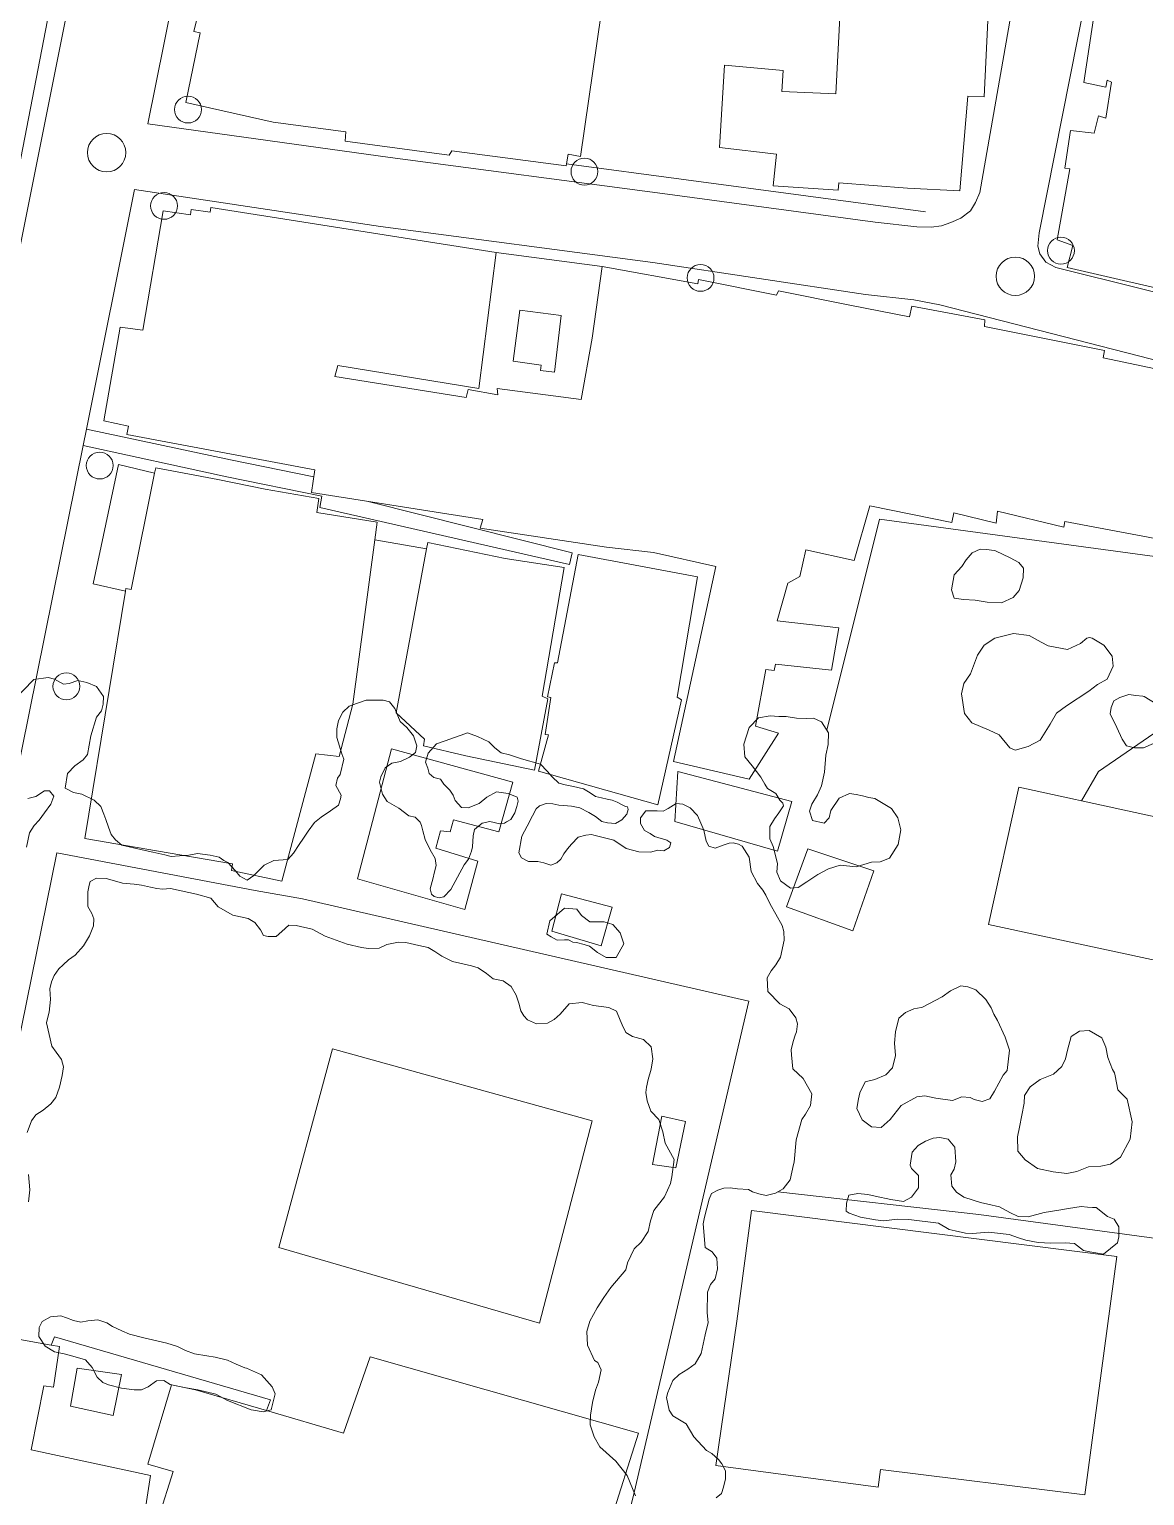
# Model space of a CAD drawing. Header units: metres. Extents: x 4652992 to 4879070, y 2074171 to 2309877.
# Drawn here: x 4654486.3 to 4654550.2, y 2307227.8 to 2307311.9 of the extents above; entities that cross this region are included whole.
import ezdxf

# ---------------------------------------------------------------- set-up
doc = ezdxf.new("R2010")
doc.units = ezdxf.units.M
doc.header["$MEASUREMENT"] = 0
doc.linetypes.add('DGN Style 2', pattern=[66.27138, 39.762828, -26.508552])
doc.linetypes.add('DGN Style 3', pattern=[92.779933, 66.271381, -26.508552])
doc.layers.get('0').update_dxf_attribs({"color": 4, "lineweight": 0})
for name, color, linetype, lineweight in [('Level 18', 5, 'Continuous', 0), ('Level 20', 30, 'DGN Style 3', 0), ('Level 30', 5, 'Continuous', 0), ('Level 31', 38, 'Continuous', 0), ('Level 35', 4, 'Continuous', 0), ('Level 36', 1, 'Continuous', 0), ('Level 37', 3, 'Continuous', 0), ('Level 38', 3, 'Continuous', 0), ('Level 40', 1, 'Continuous', 0), ('Level 45', 9, 'Continuous', 0), ('Level 54', 30, 'DGN Style 2', 0), ('Level 58', 1, 'Continuous', 0), ('Level 61', 4, 'Continuous', 0)]:
    doc.layers.add(name, color=color, linetype=linetype, lineweight=lineweight)

# ---------------------------------------------------------------- blocks, each defined once
blk = doc.blocks.new('POSTE')
at = {"color": 0, "linetype": 'ByBlock', "lineweight": -2}
blk.add_circle((0, 0), 0.770001, dxfattribs=at)
blk = doc.blocks.new('AL')
at = {"color": 0, "linetype": 'ByBlock', "lineweight": -2, "ltscale": 10}
blk.add_circle((0, 0), 1.100002, dxfattribs=at)

msp = doc.modelspace()

# ---------------------------------------------------------------- linework, layer by layer
at = {"layer": 'Level 18', "color": 30}
for points in [[(4654447.181106, 2307106.234023, 1388.358107), (4654453.035022, 2307135.138085, 1386.264698), (4654457.418745, 2307156.240501, 1384.820176), (4654461.339118, 2307177.916714, 1383.519385), (4654466.528999, 2307204.416959, 1381.84234), (4654469.969536, 2307221.892487, 1380.746592), (4654477.03413, 2307256.23189, 1378.603132), (4654481.809552, 2307279.778996, 1377.057192), (4654481.983504, 2307280.636733, 1377.007993), (4654482.848666, 2307284.90276, 1376.819391), (4654488.335814, 2307312.239203, 1375.507242), (4654494.962577, 2307345.276137, 1374.230556), (4654497.914775, 2307359.293294, 1373.709576), (4654498.329158, 2307363.243513, 1373.50258), (4654498.468793, 2307371.045924, 1373.185825), (4654497.785152, 2307378.537099, 1372.926774), (4654497.402146, 2307380.829484, 1372.757568), (4654496.202634, 2307385.720767, 1372.483444), (4654495.114976, 2307388.697124, 1372.310823), (4654492.454009, 2307393.885061, 1371.968931), (4654491.474355, 2307395.807038, 1371.801524), (4654489.152291, 2307398.677326, 1371.590376), (4654488.391191, 2307399.455232, 1371.548028)], [(4654493.089217, 2307306.448798, 1375.638422), (4654494.022463, 2307311.09814, 1375.52358), (4654500.643816, 2307344.108104, 1374.177192), (4654501.625947, 2307348.7713, 1373.987612)], [(4654471.960984, 2307201.975223, 1381.832895), (4654472.220317, 2307203.299411, 1381.763837), (4654474.725126, 2307216.022098, 1380.947645), (4654474.989994, 2307217.367439, 1380.887364), (4654475.65553, 2307220.747901, 1380.679424), (4654482.716795, 2307255.071119, 1378.574732), (4654488.5341, 2307283.755641, 1376.928358), (4654489.391335, 2307288.026303, 1376.677474), (4654489.579708, 2307288.964759, 1376.595874), (4654492.333682, 2307302.684792, 1375.7893)]]:
    msp.add_polyline3d(points, dxfattribs=at)
at = {"layer": 'Level 20', "linetype": 'Continuous'}
msp.add_polyline3d([(4654546.595196, 2307267.658198, 1379.8514), (4654547.584348, 2307269.335564, 1379.8514), (4654555.551075, 2307274.814415, 1379.0514), (4654559.733109, 2307278.613345, 1378.4514), (4654561.5452, 2307281.286563, 1378.0514), (4654562.094414, 2307282.811001, 1377.8514), (4654562.714905, 2307287.979816, 1377.6514), (4654562.544726, 2307289.006117, 1377.5514), (4654561.749721, 2307290.140901, 1377.5514), (4654559.482133, 2307292.362845, 1377.5514)], dxfattribs=at)
at = {"layer": 'Level 30', "color": 1, "flags": 128}
for points, elevation in [([(4654556.348758, 2307265.541803), (4654554.532224, 2307257.731765), (4654541.277264, 2307260.572802), (4654543.005939, 2307268.43702), (4654556.348758, 2307265.541803)], 1382.8514), ([(4654534.703059, 2307263.651655), (4654533.500851, 2307260.206076), (4654529.703911, 2307261.588532), (4654530.909345, 2307264.90089), (4654534.703059, 2307263.651655)], 1382.151384), ([(4654518.562954, 2307249.312905), (4654515.532789, 2307237.719169), (4654500.591942, 2307242.055306), (4654503.685389, 2307253.454524), (4654518.562954, 2307249.312905)], 1383.8514)]:
    msp.add_lwpolyline(points, dxfattribs=dict(at, elevation=elevation))
at = {"layer": 'Level 30', "color": 1}
for points in [[(4654492.224698, 2307337.622539, 1378.151384), (4654485.610693, 2307303.395387, 1378.151384), (4654484.923021, 2307303.549317, 1378.242186), (4654476.52267, 2307305.42967, 1379.351384), (4654463.849735, 2307308.339273, 1378.251384), (4654465.688277, 2307316.724082, 1378.251384), (4654477.992319, 2307314.060441, 1379.751384), (4654480.851965, 2307327.937311, 1379.751384), (4654469.856422, 2307330.097729, 1377.851384), (4654470.380422, 2307332.753166, 1377.851384), (4654481.389526, 2307330.651614, 1379.751384), (4654483.248119, 2307339.43148, 1379.751384), (4654492.143846, 2307337.638832, 1378.165795), (4654492.224698, 2307337.622539, 1378.151384)], [(4654553.155192, 2307296.515793, 1383.3514), (4654545.776477, 2307298.224691, 1383.1514), (4654546.098354, 2307299.482454, 1383.1514), (4654545.214679, 2307299.797872, 1380.2514), (4654545.927104, 2307303.878189, 1380.2514), (4654545.654216, 2307303.919361, 1380.2514), (4654545.974419, 2307306.068694, 1380.2514), (4654547.332595, 2307305.924791, 1380.2514), (4654547.575712, 2307306.920215, 1380.2514), (4654547.987812, 2307306.780453, 1382.1514), (4654548.328351, 2307308.839164, 1382.1514), (4654548.062373, 2307308.953121, 1379.5514), (4654547.99368, 2307308.556396, 1379.5514), (4654546.741161, 2307308.817995, 1379.1514), (4654548.201612, 2307318.58225, 1379.1514)], [(4654519.078336, 2307312.767426, 1382.5514), (4654517.897294, 2307304.571703, 1382.5514), (4654517.181269, 2307304.712042, 1382.5514), (4654517.092665, 2307304.161135, 1382.5514), (4654517.07305, 2307304.039176, 1382.5514), (4654510.517773, 2307304.895858, 1382.5514), (4654510.365439, 2307304.656046, 1378.7514), (4654504.406938, 2307305.465249, 1378.7514), (4654504.440545, 2307305.998406, 1378.8514), (4654500.268937, 2307306.548972, 1379.4514), (4654495.280046, 2307307.680694, 1378.3514), (4654496.091104, 2307311.662971, 1378.3514), (4654495.738056, 2307311.742346, 1378.3514), (4654495.913144, 2307312.525328, 1378.3514)], [(4654541.241654, 2307312.382572, 1379.2514), (4654541.016535, 2307307.992462, 1379.2514), (4654540.081265, 2307308.045951, 1379.6514), (4654539.633748, 2307302.61558, 1379.5514), (4654536.621447, 2307302.768394, 1380.2514), (4654532.691445, 2307303.072197, 1380.0514), (4654532.653595, 2307302.642964, 1380.0514), (4654528.92415, 2307302.89775, 1380.0514), (4654529.117003, 2307304.717336, 1379.5514), (4654525.85085, 2307305.10123, 1379.5514), (4654526.144855, 2307309.821761, 1380.2514), (4654529.509968, 2307309.502663, 1380.2514), (4654529.436416, 2307308.305815, 1380.3514), (4654532.520725, 2307308.166506, 1380.3514), (4654532.761974, 2307312.927358, 1379.8514), (4654536.841354, 2307312.731443, 1380.5514), (4654541.241654, 2307312.382572, 1379.2514)], [(4654553.359937, 2307282.207202, 1380.9514), (4654545.648345, 2307283.671667, 1380.9514), (4654545.590571, 2307283.347991, 1380.6514), (4654541.781428, 2307284.248267, 1380.6514), (4654541.709541, 2307283.570102, 1380.3514), (4654539.275238, 2307284.159849, 1381.1514), (4654539.172736, 2307283.602756, 1381.1514), (4654534.467582, 2307284.570328, 1381.1514), (4654533.57635, 2307281.437223, 1381.0514), (4654530.793253, 2307282.039901, 1381.0514), (4654530.450712, 2307280.510102, 1381.0514), (4654529.770695, 2307280.131802, 1381.7514), (4654529.154003, 2307277.97395, 1381.7514), (4654532.689362, 2307277.576115, 1381.0514), (4654532.279011, 2307275.146851, 1381.0514), (4654529.071838, 2307275.492224, 1381.7514), (4654528.991042, 2307275.131383, 1381.7514), (4654528.515367, 2307275.193576, 1381.7514), (4654527.920115, 2307271.938761, 1381.7514), (4654529.231434, 2307271.532904, 1381.4514), (4654527.550884, 2307268.89964, 1381.6514), (4654523.226936, 2307269.913069, 1382.3514), (4654525.63996, 2307281.088683, 1382.3514), (4654522.076381, 2307281.882454, 1381.5514), (4654519.381169, 2307282.1977, 1381.5514), (4654512.14668, 2307283.27497, 1381.0514), (4654512.291036, 2307283.778434, 1380.5514), (4654502.480516, 2307285.33349, 1380.5514), (4654502.663646, 2307286.632523, 1381.4514), (4654491.897296, 2307288.653448, 1381.4514), (4654491.97954, 2307289.120866, 1381.4514), (4654490.572606, 2307289.442472, 1380.3514), (4654491.502427, 2307294.798222, 1380.3514), (4654492.801866, 2307294.62111, 1379.3514), (4654493.976706, 2307301.473697, 1379.3514), (4654495.532531, 2307301.236001, 1379.3514), (4654495.577969, 2307301.539111, 1379.3514), (4654496.660853, 2307301.38532, 1380.0514), (4654496.701491, 2307301.66686, 1380.0514)], [(4654496.701491, 2307301.66686, 1380.0514), (4654513.055408, 2307299.087341, 1380.0514), (4654512.068116, 2307291.28412, 1380.0514), (4654503.973326, 2307292.610635, 1380.0514), (4654503.809332, 2307291.976947, 1380.6514), (4654511.345707, 2307290.775529, 1380.6514), (4654511.44563, 2307291.222091, 1380.4514), (4654513.142368, 2307290.930315, 1380.4514), (4654513.121202, 2307291.292407, 1381.3514), (4654517.926755, 2307290.659179, 1381.3514), (4654518.55064, 2307294.176072, 1381.1514), (4654519.13612, 2307298.285494, 1380.2514), (4654524.620949, 2307297.27634, 1380.2514), (4654524.658045, 2307297.52558, 1383.9514), (4654529.130314, 2307296.631643, 1383.9514), (4654529.234166, 2307296.876736, 1380.3514), (4654533.323885, 2307296.069307, 1380.3514), (4654536.739637, 2307295.390998, 1380.3514), (4654536.872815, 2307295.998556, 1382.8514), (4654541.0636, 2307295.212509, 1382.8514), (4654541.040795, 2307294.838585, 1380.0514), (4654547.916068, 2307293.472151, 1380.0514), (4654547.841978, 2307293.041867, 1380.0514), (4654555.922341, 2307291.337551, 1380.0514)], [(4654506.106267, 2307282.612131, 1381.1514), (4654504.8341, 2307273.205764, 1381.1514), (4654504.055772, 2307270.193295, 1380.8514), (4654502.728017, 2307270.353538, 1380.9514), (4654500.779132, 2307263.052531, 1380.9514), (4654497.888969, 2307263.669076, 1380.9514), (4654497.949014, 2307264.05653, 1381.3514), (4654494.263006, 2307264.684801, 1382.0514), (4654489.478836, 2307265.492734, 1381.2514), (4654490.874484, 2307273.989539, 1381.2514), (4654491.81341, 2307279.670883, 1380.570134), (4654491.839229, 2307279.827113, 1380.5514), (4654492.13984, 2307279.759646, 1380.5514), (4654493.480969, 2307286.430273, 1380.5514), (4654493.544622, 2307286.746875, 1380.5514), (4654497.109999, 2307286.075392, 1381.2514), (4654499.809424, 2307285.511522, 1380.4514), (4654502.89522, 2307284.979165, 1381.1514), (4654502.772379, 2307284.180639, 1381.1514), (4654506.242919, 2307283.622529, 1381.1514), (4654506.106267, 2307282.612131, 1381.1514)], [(4654516.024547, 2307273.511191, 1381.351384), (4654515.244472, 2307269.424277, 1381.351384), (4654511.310115, 2307270.237861, 1381.951384), (4654508.884003, 2307270.801357, 1381.551384), (4654508.944557, 2307271.192299, 1381.551384), (4654507.323749, 2307272.700415, 1381.451384), (4654509.064052, 2307282.100411, 1381.451384), (4654509.131453, 2307282.464467, 1381.451384), (4654513.564881, 2307281.55244, 1382.051384), (4654516.945432, 2307281.033822, 1381.451384), (4654515.697533, 2307273.653407, 1381.451384), (4654516.024547, 2307273.511191, 1381.351384)], [(4654524.597604, 2307280.503456, 1381.851384), (4654523.420544, 2307273.593693, 1382.751384), (4654523.684858, 2307273.453596, 1382.751384), (4654522.312688, 2307267.42283, 1382.151384), (4654515.482641, 2307269.359444, 1382.151384), (4654516.056011, 2307271.440321, 1382.151384), (4654515.870943, 2307271.454905, 1382.151384), (4654516.18666, 2307273.584254, 1382.451384), (4654516.007402, 2307273.624484, 1382.451384), (4654516.390887, 2307275.575376, 1382.751384), (4654516.575814, 2307275.560796, 1382.751384), (4654517.748883, 2307281.771607, 1381.851384), (4654524.597604, 2307280.503456, 1381.851384)], [(4654514.007817, 2307268.736453, 1381.2514), (4654513.211982, 2307265.884488, 1381.2514), (4654510.613088, 2307266.570075, 1381.7514), (4654510.428464, 2307265.885872, 1381.7514), (4654509.87506, 2307265.946912, 1381.7514), (4654509.596563, 2307264.947515, 1381.6514), (4654512.014372, 2307264.195765, 1381.2514), (4654511.268675, 2307261.427278, 1381.2514), (4654505.114018, 2307263.186694, 1381.5514), (4654507.06511, 2307270.638636, 1381.5514), (4654514.007817, 2307268.736453, 1381.2514)], [(4654530.007192, 2307267.617726, 1382.251384), (4654529.184666, 2307264.781027, 1381.651384), (4654523.297222, 2307266.480488, 1381.651384), (4654523.468107, 2307269.337248, 1382.251384), (4654530.007192, 2307267.617726, 1382.251384)], [(4654548.631539, 2307241.552996, 1384.4514), (4654546.789449, 2307227.885867, 1384.4514), (4654535.078259, 2307229.338067, 1384.6514), (4654534.941422, 2307228.324732, 1384.4514), (4654525.653171, 2307229.578468, 1384.4514), (4654526.839934, 2307237.84712, 1385.6514), (4654527.690951, 2307244.187787, 1384.5514), (4654548.631539, 2307241.552996, 1384.4514)], [(4654482.981185, 2307241.175513, 1382.7514), (4654482.261519, 2307237.426061, 1383.5514), (4654487.554215, 2307236.471429, 1382.268719), (4654488.038306, 2307236.384115, 1382.1514), (4654487.681095, 2307234.062355, 1382.1514), (4654487.127862, 2307234.135543, 1382.4514), (4654486.405021, 2307230.469242, 1382.4514), (4654493.239776, 2307229.004385, 1382.4514), (4654492.736097, 2307225.654861, 1383.5514)], [(4654493.733742, 2307226.637321, 1387.4514), (4654494.538814, 2307229.228364, 1387.4514), (4654493.099607, 2307229.650467, 1384.5514), (4654494.441243, 2307234.202612, 1384.5514), (4654495.819154, 2307233.910813, 1387.3514), (4654499.891763, 2307232.720781, 1387.3514), (4654504.310577, 2307231.429587, 1387.3514), (4654505.837186, 2307235.800505, 1383.9514), (4654521.215643, 2307231.418026, 1383.9514), (4654519.598657, 2307226.308651, 1385.0514)]]:
    msp.add_polyline3d(points, dxfattribs=at)
at = {"layer": 'Level 31', "flags": 128}
for points, elevation in [([(4654516.772659, 2307295.464909), (4654516.39551, 2307292.226787), (4654515.593199, 2307292.312089), (4654515.630548, 2307292.620156), (4654514.039365, 2307292.851035), (4654514.409197, 2307295.774421), (4654516.772659, 2307295.464909)], 1379.751384), ([(4654519.696126, 2307261.56288), (4654519.073597, 2307259.345305), (4654516.236908, 2307260.191929), (4654516.801451, 2307262.338403), (4654519.696126, 2307261.56288)], 1382.3094)]:
    msp.add_lwpolyline(points, dxfattribs=dict(at, elevation=elevation))
at = {"layer": 'Level 35', "elevation": 1382.1, "flags": 128}
msp.add_lwpolyline([(4654523.351918, 2307246.62826), (4654523.911008, 2307249.284135), (4654522.554874, 2307249.588111), (4654522.006898, 2307246.822732), (4654523.351918, 2307246.62826)], dxfattribs=at)
at = {"layer": 'Level 36'}
msp.add_line((4654537.667644, 2307301.41626, 1379.751384), (4654517.092665, 2307304.161135, 1379.751384), dxfattribs=at)
msp.add_polyline3d([(4654531.997877, 2307271.715454, 1381.727991), (4654535.028829, 2307283.806257, 1381.351384), (4654552.341784, 2307281.447751, 1381.151384), (4654560.436224, 2307280.874477, 1379.951384)], dxfattribs=at)
at = {"layer": 'Level 37'}
msp.add_line((4654509.064052, 2307282.100411, 1380.351384), (4654506.106267, 2307282.612131, 1380.351384), dxfattribs=at)
at = {"layer": 'Level 37', "elevation": 1381.751384, "flags": 128}
msp.add_lwpolyline([(4654491.102506, 2307232.432711), (4654488.657884, 2307232.979947), (4654489.034974, 2307235.143883), (4654491.576171, 2307234.789085), (4654491.102506, 2307232.432711)], dxfattribs=at)
at = {"layer": 'Level 37'}
for points in [[(4654557.79396, 2307201.96169, 1383.9514), (4654549.209185, 2307202.141378, 1385.9514), (4654543.66248, 2307203.104849, 1385.9514), (4654536.089701, 2307204.39043, 1385.9514), (4654529.09209, 2307205.578369, 1385.9514), (4654525.924459, 2307205.954724, 1385.9514), (4654515.433223, 2307207.201218, 1385.9514), (4654512.318264, 2307207.597769, 1385.2514), (4654513.442109, 2307209.935131, 1385.2514), (4654516.806236, 2307217.012095, 1384.351384), (4654519.764121, 2307223.201218, 1384.351384), (4654520.971111, 2307228.016976, 1384.351384), (4654527.531182, 2307256.177349, 1382.11), (4654501.953097, 2307262.037494, 1380.92), (4654499.252309, 2307262.512335, 1380.92), (4654487.886885, 2307264.682629, 1380.5), (4654483.243996, 2307241.870446, 1381.9), (4654482.856062, 2307241.203533, 1381.9)], [(4654565.785492, 2307240.59169, 1381.220295), (4654561.654715, 2307241.121553, 1381.5514), (4654540.726282, 2307243.951522, 1383.6514), (4654529.202385, 2307245.256546, 1384.0245)], [(4654487.554215, 2307236.471429, 1381.9), (4654487.73808, 2307236.938642, 1381.9), (4654500.128414, 2307233.331272, 1383.02), (4654499.891763, 2307232.720781, 1383.02)]]:
    msp.add_polyline3d(points, dxfattribs=at)
at = {"layer": 'Level 38'}
msp.add_line((4654513.055408, 2307299.087341, 1378.61), (4654519.13612, 2307298.285494, 1378.61), dxfattribs=at)
at = {"layer": 'Level 38', "elevation": 1378.8, "flags": 128}
msp.add_lwpolyline([(4654491.81341, 2307279.670883), (4654489.967672, 2307280.085119), (4654491.413721, 2307286.923476), (4654493.480969, 2307286.430273)], dxfattribs=at)
at = {"layer": 'Level 40', "color": 3, "flags": 128}
for points, elevation in [([(4654550.870575, 2307273.220092), (4654551.302663, 2307272.824994), (4654551.525922, 2307272.327745), (4654551.536747, 2307271.878195), (4654551.11403, 2307271.153381), (4654550.73179, 2307270.941115), (4654550.156622, 2307270.697639), (4654549.637091, 2307270.702487), (4654549.176807, 2307270.805813), (4654548.929684, 2307271.196629), (4654548.631976, 2307271.859629), (4654548.251886, 2307272.65292), (4654548.295965, 2307273.015639), (4654548.454217, 2307273.389989), (4654548.793123, 2307273.574732), (4654549.317014, 2307273.755204), (4654549.714444, 2307273.703234), (4654550.11187, 2307273.651265), (4654550.182684, 2307273.635366), (4654550.870575, 2307273.220092)], 1383.2), ([(4654516.129957, 2307260.78255), (4654515.960676, 2307260.026305), (4654516.208967, 2307259.866197), (4654516.559564, 2307259.665083), (4654516.979286, 2307259.684411), (4654517.198397, 2307259.698997), (4654517.444658, 2307259.5606), (4654517.662481, 2307259.531197), (4654518.093967, 2307259.434431), (4654518.409516, 2307259.325847), (4654518.856477, 2307258.960887), (4654519.360887, 2307258.683914), (4654519.927086, 2307258.682978), (4654520.36419, 2307259.454749), (4654520.169579, 2307260.10348), (4654519.746816, 2307260.576479), (4654519.25149, 2307260.725389), (4654518.420134, 2307260.722751), (4654517.937203, 2307261.095798), (4654517.678074, 2307261.456473), (4654516.970683, 2307261.50167), (4654516.129957, 2307260.78255)], 1385.2), ([(4654548.682343, 2307251.093499), (4654549.217926, 2307250.56372), (4654549.500795, 2307249.271283), (4654549.39907, 2307248.26994), (4654548.842828, 2307247.247621), (4654548.26196, 2307246.845304), (4654547.703338, 2307246.724751), (4654546.997702, 2307246.67812), (4654546.32623, 2307246.419), (4654545.767591, 2307246.298443), (4654544.971334, 2307246.395015), (4654544.075724, 2307246.59579), (4654543.366837, 2307247.082439), (4654542.948004, 2307247.586005), (4654542.928097, 2307248.40982), (4654543.050459, 2307248.955941), (4654543.317425, 2307250.329992), (4654543.335685, 2307250.776562), (4654543.652761, 2307251.279041), (4654544.233691, 2307251.681385), (4654545.000584, 2307252.001055), (4654545.464684, 2307252.429592), (4654545.686398, 2307252.871516), (4654545.800031, 2307253.378651), (4654546.013794, 2307254.150132), (4654546.490615, 2307254.452905), (4654547.031807, 2307254.495411), (4654547.758157, 2307254.086679), (4654548.003713, 2307253.539961), (4654548.114966, 2307252.941431), (4654548.37323, 2307252.268971), (4654548.494017, 2307252.078007), (4654548.536928, 2307251.904509), (4654548.682343, 2307251.093499)], 1386.309417)]:
    msp.add_lwpolyline(points, dxfattribs=dict(at, elevation=elevation))
at = {"layer": 'Level 40', "color": 3}
for points in [[(4654542.51569, 2307281.580392, 1383.2), (4654543.015126, 2307281.319143, 1383.2), (4654543.27822, 2307280.999171, 1383.2), (4654543.265238, 2307280.443059, 1383.2), (4654543.027493, 2307279.713822, 1383.2), (4654542.676263, 2307279.308217, 1383.2), (4654542.014248, 2307279.009672, 1383.2), (4654541.187805, 2307279.039572, 1382.7), (4654540.506504, 2307279.155274, 1382.7), (4654539.844726, 2307279.192005, 1382.7), (4654539.305167, 2307279.275876, 1382.7), (4654539.152516, 2307279.757676, 1382.7), (4654539.307945, 2307280.617825, 1382.7), (4654539.74621, 2307281.078814, 1382.7), (4654539.98341, 2307281.473075, 1382.7), (4654540.334887, 2307281.878967, 1382.7), (4654540.78836, 2307282.075477, 1382.7), (4654541.158669, 2307282.066895, 1382.7), (4654541.591902, 2307282.006886, 1382.7), (4654541.662781, 2307281.990966, 1382.7), (4654542.51569, 2307281.580392, 1383.2)], [(4654547.872672, 2307276.585402, 1382.3), (4654548.363929, 2307275.952778, 1382.3), (4654548.421808, 2307275.380167, 1382.3), (4654548.069473, 2307274.63852, 1382.3), (4654547.513112, 2307274.315752, 1382.3), (4654547.019693, 2307273.941544, 1382.3), (4654545.749406, 2307273.10295, 1383.2), (4654545.169849, 2307272.674124, 1383.2), (4654544.806372, 2307272.04774, 1383.2), (4654544.229723, 2307271.133857, 1383.2), (4654543.551879, 2307270.764352, 1383.2), (4654542.799587, 2307270.560601, 1383.2), (4654542.496776, 2307270.703095, 1383.2), (4654541.880279, 2307271.437672, 1383.2), (4654541.310049, 2307271.714724, 1383.2), (4654540.32279, 2307272.122655, 1383.2), (4654539.886941, 2307272.667657, 1383.2), (4654539.727849, 2307273.784037, 1383.2), (4654539.862954, 2307274.38721, 1383.2), (4654540.245966, 2307274.934731, 1383.2), (4654540.634001, 2307276.002848, 1383.2), (4654541.024965, 2307276.585856, 1383.2), (4654541.632043, 2307276.971275, 1383.2), (4654542.699501, 2307277.253314, 1383.2), (4654543.600736, 2307277.125478, 1383.2), (4654544.296715, 2307276.745605, 1383.2), (4654544.697818, 2307276.543744, 1383.2), (4654545.791052, 2307276.327815, 1382.7), (4654546.540223, 2307276.681642, 1382.7), (4654546.903234, 2307276.97302, 1382.7), (4654547.060878, 2307277.0122, 1382.7), (4654547.202612, 2307276.980373, 1382.7), (4654547.872672, 2307276.585402, 1382.3)], [(4654485.335539, 2307273.344141, 1382.1), (4654486.565263, 2307274.61248, 1381.7), (4654487.37313, 2307274.716855, 1381.7), (4654487.746649, 2307274.633053, 1381.7), (4654488.251931, 2307274.341173, 1381.7), (4654488.580338, 2307274.374601, 1381.7), (4654489.082578, 2307274.547539, 1381.7), (4654489.591901, 2307274.433266, 1381.7), (4654490.146318, 2307274.201769, 1381.7), (4654490.55679, 2307273.645552, 1381.7), (4654490.52586, 2307273.188372, 1381.7), (4654490.442229, 2307272.814421, 1381.7), (4654490.147275, 2307272.45218, 1381.7), (4654489.836083, 2307271.379571, 1381.7), (4654489.634358, 2307270.318123, 1381.7), (4654489.388566, 2307270.01626, 1381.7), (4654488.916246, 2307269.658111, 1381.7), (4654488.496628, 2307269.216741, 1381.7), (4654488.34813, 2307268.393272, 1381.7), (4654488.827023, 2307268.143069, 1381.7), (4654489.302366, 2307268.036458, 1381.7), (4654490.011311, 2307267.698964, 1381.7), (4654490.391868, 2307267.328031, 1381.7), (4654490.579855, 2307266.893201, 1381.7), (4654490.688793, 2307266.583193, 1381.7), (4654490.842825, 2307266.155985, 1381.7), (4654490.996856, 2307265.728782, 1381.7), (4654491.249195, 2307265.42232, 1381.7), (4654491.610985, 2307265.127012, 1381.7), (4654492.94318, 2307264.8131, 1381.5), (4654493.384631, 2307264.714103, 1381.5), (4654494.063779, 2307264.561801, 1381.5), (4654494.437305, 2307264.478036, 1381.5), (4654494.90916, 2307264.515035, 1381.5), (4654495.448923, 2307264.536804, 1381.5), (4654495.93598, 2307264.641798, 1381.5), (4654496.664253, 2307264.549882, 1381.5), (4654497.173576, 2307264.435661, 1381.5), (4654497.448746, 2307264.23114, 1381.5), (4654497.685316, 2307264.120841, 1382.4), (4654498.121364, 2307263.654601, 1383.9), (4654498.372911, 2307263.349064, 1383.9), (4654498.782584, 2307263.114837, 1383.9), (4654499.163011, 2307263.385416, 1383.9), (4654499.754636, 2307263.964522, 1383.9), (4654500.311869, 2307264.231036, 1383.9), (4654501.109527, 2307264.301269, 1383.9), (4654501.437422, 2307264.654801, 1383.9), (4654501.761802, 2307265.15148, 1383.9), (4654502.022009, 2307265.520195, 1383.9), (4654502.289799, 2307265.922799, 1383.9), (4654502.648025, 2307266.41189, 1383.9), (4654503.036026, 2307266.716351, 1383.9), (4654503.56863, 2307267.092286, 1383.6), (4654504.025777, 2307267.408749, 1382.7), (4654504.129808, 2307267.774878, 1382.4), (4654504.175395, 2307267.978618, 1382.4), (4654503.874837, 2307268.545301, 1382.4), (4654503.966009, 2307268.952788, 1382.4), (4654504.120926, 2307269.167667, 1382.4), (4654504.31847, 2307270.050566, 1382.4), (4654504.209698, 2307270.360269, 1382.4), (4654503.91729, 2307271.281786, 1382.4), (4654503.921926, 2307271.780036, 1382.4), (4654504.028297, 2307272.255463, 1382.4), (4654504.277915, 2307272.734416, 1382.4), (4654504.640385, 2307273.081054, 1382.4), (4654505.108108, 2307273.261417, 1382.4), (4654505.609738, 2307273.434169, 1382.4), (4654506.57367, 2307273.420231, 1382.8), (4654506.946484, 2307273.336572, 1382.8), (4654507.250943, 2307272.947448, 1382.8), (4654507.547235, 2307272.203718, 1382.8), (4654507.934656, 2307271.867278, 1382.8), (4654508.325583, 2307271.387482, 1382.8), (4654508.516675, 2307270.809957, 1382.8), (4654508.433134, 2307270.43663, 1382.8), (4654508.086068, 2307270.158072, 1382.8), (4654507.56955, 2307269.917531, 1382.8), (4654507.083405, 2307269.812745, 1382.8), (4654506.702444, 2307269.541788, 1382.8), (4654506.445373, 2307269.029181, 1382.8), (4654506.377025, 2307268.723734, 1382.8), (4654506.545348, 2307268.044417, 1382.8), (4654506.810898, 2307267.619794, 1383.2), (4654507.471032, 2307267.245621, 1384.6), (4654508.045217, 2307266.79681, 1384.6), (4654508.417111, 2307266.713385, 1384.6), (4654508.709735, 2307266.434409, 1384.6), (4654508.773278, 2307266.242377, 1384.6), (4654508.847898, 2307265.941196, 1384.6), (4654508.986059, 2307265.447988, 1384.6), (4654509.278102, 2307264.849162, 1384.6), (4654509.559062, 2307264.359492, 1384.6), (4654509.610949, 2307263.956762, 1384.6), (4654509.512457, 2307263.516656, 1384.6), (4654509.451846, 2307263.245823, 1384.6), (4654509.274091, 2307262.610182, 1384.6), (4654509.348706, 2307262.309025, 1384.6), (4654509.495009, 2307262.169556, 1384.6), (4654509.799263, 2307262.10132, 1384.6), (4654510.058633, 2307262.149808, 1384.6), (4654510.455058, 2307262.58623, 1384), (4654511.217823, 2307263.984609, 1383.3), (4654511.470626, 2307264.319662, 1383.3), (4654511.644609, 2307264.77924, 1383.3), (4654511.697737, 2307265.016626, 1383.3), (4654511.732763, 2307265.649839, 1383.3), (4654511.816251, 2307266.022879, 1383.3), (4654512.253555, 2307266.387781, 1383.3), (4654512.697865, 2307266.466187, 1383.3), (4654512.934906, 2307266.413011, 1383.3), (4654513.239671, 2307266.344643, 1383.3), (4654513.533343, 2307266.385609, 1383.3), (4654513.657701, 2307266.464557, 1383.3), (4654513.898826, 2307266.58854, 1383.3), (4654514.125358, 2307266.965104, 1383.3), (4654514.242713, 2307267.330546, 1383.3), (4654514.311027, 2307267.635761, 1383.3), (4654514.254982, 2307267.86203, 1383.3), (4654513.734829, 2307268.075824, 1383.7), (4654513.083361, 2307268.176616, 1384.1), (4654512.518785, 2307267.876332, 1384.1), (4654512.081937, 2307267.511812, 1384.1), (4654511.457281, 2307267.26058, 1384.1), (4654511.070001, 2307267.276304, 1384.1), (4654510.698459, 2307267.679868, 1384.1), (4654510.589966, 2307267.988843, 1384.1), (4654510.406231, 2307268.279121, 1384.1), (4654510.053345, 2307268.607351, 1384.1), (4654509.857682, 2307268.908477, 1383.4), (4654509.485202, 2307268.992044, 1383.4), (4654509.218387, 2307269.229972, 1383.4), (4654509.143647, 2307269.53165, 1383.4), (4654509.00877, 2307269.882437, 1383.4), (4654509.156463, 2307270.383513, 1383.4), (4654509.631687, 2307270.917947, 1383.4), (4654510.132607, 2307271.090468, 1383.4), (4654510.674975, 2307271.289301, 1383.4), (4654511.059126, 2307271.41679, 1383.4), (4654511.409413, 2307271.551877, 1383.4), (4654511.990265, 2307271.351178, 1384), (4654512.629022, 2307271.029918, 1384), (4654512.981937, 2307270.701631, 1384), (4654513.342431, 2307270.407231, 1384), (4654513.816085, 2307270.300951, 1384), (4654514.51762, 2307270.070188, 1383.1), (4654515.602498, 2307269.75386, 1382.5), (4654515.974777, 2307269.349442, 1382.5), (4654516.260557, 2307269.035745, 1382.5), (4654516.640425, 2307268.665286, 1382.5), (4654517.013286, 2307268.581628, 1382.5), (4654517.487831, 2307268.475156, 1382.5), (4654518.064057, 2307268.34587, 1382.5), (4654518.440403, 2307268.11882, 1382.5), (4654518.748956, 2307267.906982, 1382.5), (4654519.087902, 2307267.830935, 1382.5), (4654519.426845, 2307267.754888, 1382.5), (4654519.697998, 2307267.694052, 1382.5), (4654519.995443, 2307267.591664, 1382.5), (4654520.31158, 2307267.41378, 1382.5), (4654520.473448, 2307267.341812, 1382.5), (4654520.575127, 2307267.318999, 1382.5), (4654520.612516, 2307267.168005, 1382.5), (4654520.551721, 2307266.896436, 1382.5), (4654520.264771, 2307266.568655, 1382.5), (4654519.898938, 2307266.365523, 1382.5), (4654519.443123, 2307266.396482, 1382.5), (4654519.104184, 2307266.472522, 1382.5), (4654518.743048, 2307266.76745, 1382.5), (4654518.366709, 2307266.994488, 1382.5), (4654517.854785, 2307267.251947, 1382.5), (4654517.38025, 2307267.358411, 1382.5), (4654516.924407, 2307267.389376, 1382.5), (4654516.645639, 2307267.416266, 1382.5), (4654516.306676, 2307267.492313, 1382.5), (4654515.918616, 2307267.508069, 1382.5), (4654515.534056, 2307267.380429, 1382.5), (4654515.352877, 2307267.20716, 1382.5), (4654515.145568, 2307266.796248, 1383.4), (4654514.825403, 2307266.198094, 1384.3), (4654514.528987, 2307265.626773, 1384.6), (4654514.350628, 2307264.671295, 1384.6), (4654514.500406, 2307264.388829, 1384.6), (4654514.917112, 2307264.1887, 1384.6), (4654515.446881, 2307264.176523, 1384.6), (4654515.784902, 2307264.100701, 1384.6), (4654516.182947, 2307263.975863, 1384.6), (4654516.532626, 2307264.110737, 1384.6), (4654516.754676, 2307264.30979, 1384.6), (4654516.931855, 2307264.625565, 1384.6), (4654517.135259, 2307264.899906, 1384.6), (4654517.372464, 2307265.166664, 1384.6), (4654517.748962, 2307265.579937, 1384.6), (4654518.200039, 2307265.692058, 1384.6), (4654518.526978, 2307265.72537, 1384.6), (4654518.662179, 2307265.695039, 1384.6), (4654519.808225, 2307265.411543, 1384.2), (4654520.497336, 2307264.930198, 1383.3), (4654521.234586, 2307264.729197, 1383.3), (4654521.908213, 2307264.720526, 1383.3), (4654522.326172, 2307264.840433, 1383.3), (4654522.672315, 2307264.798391, 1383.3), (4654522.996296, 2307264.97499, 1383.3), (4654523.057029, 2307265.246258, 1383.3), (4654522.842819, 2307265.40115, 1383.3), (4654522.129072, 2307265.619403, 1383.1), (4654521.880935, 2307265.781937, 1383.1), (4654521.565064, 2307265.959667, 1383.1), (4654521.336211, 2307266.367232, 1383.1), (4654521.33682, 2307266.687696, 1383.1), (4654521.638729, 2307267.083054, 1383.1), (4654522.278678, 2307267.081963, 1383.1), (4654522.632514, 2307267.073819, 1383.1), (4654522.915129, 2307267.224144, 1383.1), (4654523.371169, 2307267.513669, 1383.1), (4654523.751269, 2307267.464008, 1383.1), (4654524.168717, 2307267.263477, 1383.1), (4654524.600728, 2307266.810329, 1383.1), (4654524.788098, 2307266.376453, 1383.1), (4654524.949198, 2307265.984097, 1383.1), (4654525.091, 2307265.34673, 1383.1), (4654525.241015, 2307265.063732, 1383.1), (4654525.605903, 2307264.94625, 1383.1), (4654526.072995, 2307265.126419, 1383.1), (4654526.415719, 2307265.227629, 1383.1), (4654526.634074, 2307265.24988, 1383.1), (4654526.938823, 2307265.181508, 1383.1), (4654527.16066, 2307265.060499, 1383.1), (4654527.5543, 2307264.43199, 1384.1), (4654527.674577, 2307263.604108, 1384.9), (4654528.029692, 2307262.926918, 1385.8), (4654528.33271, 2307262.53952, 1385.8), (4654528.515907, 2307262.249987, 1385.8), (4654528.754911, 2307261.734995, 1385.8), (4654529.087556, 2307261.163513, 1385.8), (4654529.438798, 2307260.51689, 1385.8), (4654529.539375, 2307260.174926, 1385.8), (4654529.568379, 2307259.671575, 1385.8), (4654529.348927, 2307258.691628, 1385.8), (4654529.074303, 2307258.256386, 1385.8), (4654528.822382, 2307257.922518, 1385.8), (4654528.589064, 2307257.513503, 1385.8), (4654528.625008, 2307256.724719, 1385.8), (4654529.314893, 2307256.028136, 1385.2), (4654529.850984, 2307255.730345, 1385.2), (4654530.232769, 2307255.218563, 1385.2), (4654530.333418, 2307254.87637, 1385.2), (4654530.268729, 2307254.429201, 1385.2), (4654530.189529, 2307254.233881, 1385.2), (4654530.072464, 2307253.869486, 1385.2), (4654529.966443, 2307253.396079, 1385.2), (4654529.973381, 2307253.110423, 1385.2), (4654530.059633, 2307252.308791, 1386.3), (4654530.650123, 2307251.752761, 1388.1), (4654531.145848, 2307250.860156, 1388.5), (4654531.069811, 2307250.205444, 1388.5), (4654530.781113, 2307249.70448, 1388.5), (4654530.571266, 2307249.397971, 1388.5), (4654530.24015, 2307248.23478, 1388.5), (4654530.12924, 2307246.951542, 1388.5), (4654530.099082, 2307246.816887, 1388.5), (4654529.903053, 2307245.94164, 1388.5), (4654529.505991, 2307245.429634, 1388.5), (4654529.06087, 2307245.175868, 1388.5), (4654528.537528, 2307245.045689, 1388.5), (4654528.100568, 2307245.14362, 1388.5), (4654527.738368, 2307245.260148, 1388.5), (4654527.518156, 2307245.380208, 1388.5), (4654526.877967, 2307245.426234, 1388), (4654526.466791, 2307245.483008, 1388), (4654526.107797, 2307245.457333, 1388), (4654525.767349, 2307245.356746, 1388), (4654525.404268, 2307245.155098, 1388), (4654525.261558, 2307244.83331, 1388), (4654524.994069, 2307243.796575, 1388), (4654524.911091, 2307243.42603, 1388), (4654525.028076, 2307242.055538, 1388), (4654525.43517, 2307241.822821, 1388), (4654525.703635, 2307241.444294, 1388), (4654525.743572, 2307240.83398, 1388), (4654525.615334, 2307240.261353, 1388), (4654525.330546, 2307239.936047, 1388), (4654525.165213, 2307239.513231, 1388), (4654525.144189, 2307238.315255, 1388), (4654525.199215, 2307237.77234, 1388), (4654525.04081, 2307237.06501, 1388), (4654524.980466, 2307236.795553, 1388), (4654524.799434, 2307235.987188, 1388), (4654524.454312, 2307235.392441, 1388), (4654524.034995, 2307235.097281, 1388), (4654523.540865, 2307234.783506, 1388), (4654523.181273, 2307234.439596, 1388), (4654522.888339, 2307233.762422, 1388), (4654522.820457, 2307233.459293, 1388), (4654522.979865, 2307232.751565, 1388), (4654523.188602, 2307232.421863, 1388), (4654523.949493, 2307231.953055, 1387.2), (4654524.38821, 2307231.220268, 1385.6), (4654525.105597, 2307230.432554, 1384.9), (4654525.420583, 2307230.255483, 1384.9), (4654525.806583, 2307229.920462, 1384.9), (4654525.997532, 2307229.664632, 1384.9), (4654526.191954, 2307229.265979, 1384.9), (4654526.194805, 2307228.80369, 1384.9), (4654526.088776, 2307228.330273, 1384.9), (4654525.971697, 2307227.965865, 1384.9), (4654525.66715, 2307227.714453, 1384.9)], [(4654535.709426, 2307267.226442, 1384.4), (4654536.084, 2307266.680139, 1384.4), (4654536.251674, 2307266.002487, 1384.4), (4654536.095899, 2307265.148527, 1384.4), (4654535.602168, 2307264.370406, 1384.4), (4654535.060779, 2307264.171873, 1384.4), (4654534.557297, 2307264.142612, 1384.4), (4654533.681396, 2307263.876901, 1384.4), (4654532.778011, 2307263.971467, 1384.1), (4654532.093551, 2307263.769323, 1384.1), (4654531.487767, 2307263.442814, 1384.1), (4654530.859224, 2307263.014695, 1384.1), (4654530.362455, 2307262.699294, 1384.1), (4654529.926361, 2307262.654843, 1384.1), (4654529.344582, 2307263.069921, 1384.1), (4654529.138856, 2307263.578498, 1384.1), (4654529.177411, 2307264.067848, 1384.1), (4654528.935023, 2307265.0471, 1384.1), (4654528.747936, 2307265.480373, 1384.1), (4654528.730553, 2307266.195732, 1384.1), (4654529.005814, 2307266.631995, 1384.1), (4654529.258322, 2307266.966645, 1384.1), (4654529.522778, 2307267.369341, 1383.8), (4654529.485472, 2307267.520063, 1383.8), (4654529.312853, 2307267.70115, 1383.8), (4654529.076684, 2307268.074438, 1383.8), (4654528.607186, 2307268.357735, 1383.8), (4654528.449736, 2307268.6066, 1383.8), (4654528.221147, 2307269.013787, 1383.8), (4654527.72602, 2307269.658741, 1383.8), (4654527.309613, 2307270.179269, 1383.8), (4654527.258381, 2307270.902578, 1383.8), (4654527.546089, 2307271.870147, 1383.8), (4654528.096233, 2307272.422909, 1383.8), (4654528.758304, 2307272.523449, 1383.8), (4654529.247105, 2307272.48492, 1383.8), (4654529.67583, 2307272.495466, 1383.8), (4654530.258521, 2307272.40027, 1383.8), (4654530.856382, 2307272.372851, 1383.8), (4654531.251264, 2307272.39099, 1383.8), (4654531.702096, 2307272.183027, 1383.8), (4654532.095687, 2307271.560834, 1383.8), (4654532.086815, 2307270.886623, 1383.8), (4654531.950222, 2307270.276673, 1383.8), (4654531.873056, 2307269.297507, 1383.8), (4654531.698524, 2307268.518147, 1383.8), (4654531.475631, 2307267.998761, 1383.8), (4654531.14367, 2307267.468265, 1383.8), (4654531.018785, 2307267.069241, 1383.8), (4654531.183168, 2307266.534138, 1383.8), (4654531.859699, 2307266.382336, 1383.8), (4654532.138538, 2307266.675634, 1383.8), (4654532.230426, 2307267.106616, 1384.8), (4654532.708762, 2307267.8167, 1384.8), (4654533.298843, 2307268.075225, 1384.8), (4654533.678012, 2307268.025676, 1384.8), (4654534.049598, 2307267.942289, 1384.8), (4654534.421181, 2307267.858902, 1384.8), (4654534.758981, 2307267.783096, 1384.8), (4654535.709426, 2307267.226442, 1384.4)], [(4654486.134615, 2307265.009386, 1382.3), (4654486.309854, 2307265.816045, 1381.7), (4654486.586049, 2307266.253876, 1381.7), (4654486.865792, 2307266.54812, 1381.7), (4654487.175942, 2307266.978338, 1381.7), (4654487.535251, 2307267.468928, 1381.7), (4654487.709587, 2307267.929608, 1381.7), (4654487.457213, 2307268.236101, 1381.7), (4654487.170374, 2307268.229036, 1381.7), (4654486.671695, 2307267.912491, 1381.7), (4654486.218624, 2307267.799909, 1381.7)], [(4654517.97585, 2307256.110222, 1385.3), (4654517.247523, 2307256.024933, 1385.3), (4654516.724684, 2307255.431895, 1385.3), (4654516.371276, 2307255.120487, 1385.3), (4654516.00681, 2307254.918097, 1385.3), (4654515.361139, 2307254.885291, 1385.3), (4654514.843554, 2307255.107873, 1385.3), (4654514.645021, 2307255.329952, 1385.3), (4654514.461626, 2307255.619667, 1385.3), (4654514.349846, 2307256.070898, 1385.3), (4654514.204295, 2307256.529705, 1385.3), (4654513.923664, 2307257.018806, 1385.3), (4654513.462529, 2307257.335293, 1385.3), (4654512.888429, 2307257.46402, 1385.3), (4654512.494822, 2307257.765371, 1385.3), (4654512.033667, 2307258.081871, 1385.3), (4654511.635974, 2307258.206562, 1385.3), (4654510.544635, 2307258.445737, 1385), (4654509.94055, 2307258.758847, 1385), (4654509.539179, 2307259.026505, 1385), (4654509.164017, 2307259.252756, 1385), (4654508.623412, 2307259.373979, 1385), (4654507.880067, 2307259.540662, 1385), (4654507.459457, 2307259.563912, 1385), (4654506.790678, 2307259.429613, 1385), (4654506.350848, 2307259.208441, 1385), (4654505.746133, 2307259.201902, 1385), (4654505.333077, 2307259.258986, 1385), (4654504.522096, 2307259.440828, 1385), (4654503.262328, 2307259.895332, 1384.7), (4654502.504001, 2307260.314209, 1384.7), (4654501.591218, 2307260.518881, 1384.7), (4654501.170382, 2307260.542146, 1384.7), (4654500.767655, 2307260.17031, 1384.7), (4654500.455265, 2307259.884864, 1384.7), (4654499.99304, 2307259.881856, 1384.7), (4654499.722574, 2307259.942499, 1384.7), (4654499.546502, 2307260.266372, 1384.7), (4654499.21653, 2307260.695856, 1384.7), (4654498.841114, 2307260.922234, 1384.7), (4654497.955952, 2307261.099416, 1384.2), (4654497.121707, 2307261.579837, 1383.4), (4654496.707213, 2307262.078001, 1382.2), (4654495.892214, 2307262.300858, 1381.8), (4654495.450971, 2307262.399799, 1381.8), (4654494.840011, 2307262.536795, 1381.8), (4654494.398757, 2307262.635738, 1381.8), (4654493.927092, 2307262.598746, 1381.8), (4654493.614, 2307262.633262, 1381.8), (4654493.240621, 2307262.716984, 1381.8), (4654492.731462, 2307262.831153, 1381.8), (4654492.316529, 2307262.888504, 1381.8), (4654491.648775, 2307262.931165, 1381.8), (4654491.181144, 2307263.071711, 1381.8), (4654490.713507, 2307263.212258, 1381.8), (4654490.147567, 2307263.232088, 1381.8), (4654489.781242, 2307263.028706, 1381.8), (4654489.735636, 2307262.824792, 1381.8), (4654489.652025, 2307262.450951, 1381.8), (4654489.662879, 2307261.611162, 1382.7), (4654489.892112, 2307261.203299, 1382.7), (4654490.000904, 2307260.893736, 1382.7), (4654489.985204, 2307260.505147, 1382.7), (4654489.746835, 2307259.91696, 1382.7), (4654489.406752, 2307259.351579, 1382.7), (4654488.931048, 2307258.816603, 1382.7), (4654488.549982, 2307258.545573, 1382.7), (4654488.236726, 2307258.259342, 1382.7), (4654487.986681, 2307258.022302, 1382.4), (4654487.725952, 2307257.652838, 1382.4), (4654487.574576, 2307257.294521, 1382.4), (4654487.483445, 2307256.887045, 1382.4), (4654487.523941, 2307256.271777, 1382.4), (4654487.432303, 2307255.543502, 1382.4), (4654487.386738, 2307255.339769, 1382.4), (4654487.29561, 2307254.932304, 1382.4), (4654487.597597, 2307253.591735, 1383.1), (4654487.841883, 2307253.252004, 1383.1), (4654488.138765, 2307252.829244, 1383.1), (4654488.258626, 2307252.410535, 1383.1), (4654488.186294, 2307251.928032, 1383.1), (4654488.034555, 2307251.249594, 1383.1), (4654487.83022, 2307250.654192, 1383.1), (4654487.535862, 2307250.292691, 1383.1), (4654487.098373, 2307249.92764, 1383.1), (4654486.683644, 2307249.664351, 1383.1), (4654486.430759, 2307249.329179, 1383.1), (4654486.183794, 2307248.652388, 1382.9)], [(4654542.2296, 2307254.119926, 1384.509417), (4654542.47103, 2307253.367597, 1384.509417), (4654542.334068, 2307252.207309, 1384.509417), (4654542.107834, 2307251.929491, 1384.509417), (4654541.615556, 2307251.013169, 1384.509417), (4654541.35428, 2307250.578939, 1384.509417), (4654540.911347, 2307250.431845, 1384.509417), (4654540.442899, 2307250.536877, 1384.509417), (4654540.226195, 2307250.667601, 1384.509417), (4654539.740218, 2307250.694427, 1384.509417), (4654539.201675, 2307250.486629, 1384.509417), (4654538.247217, 2307250.618489, 1384.509417), (4654537.622581, 2307250.758538, 1384.509417), (4654537.158098, 2307250.698402, 1384.509417), (4654536.274092, 2307250.195973, 1384.109417), (4654535.642835, 2307249.392414, 1384.109417), (4654535.129517, 2307248.932228, 1384.109417), (4654534.565114, 2307248.976574, 1384.109417), (4654534.040516, 2307249.381812, 1384.109417), (4654533.73351, 2307250.025914, 1384.109417), (4654533.81714, 2307250.582447, 1384.109417), (4654533.896015, 2307250.934591, 1384.109417), (4654534.201259, 2307251.564723, 1384.109417), (4654534.761673, 2307251.685627, 1384.109417), (4654535.396202, 2307251.954281, 1384.109417), (4654535.774816, 2307252.362498, 1384.109417), (4654535.932576, 2307253.066794, 1384.109417), (4654535.886257, 2307253.775767, 1384.109417), (4654535.948364, 2307254.419342, 1384.109417), (4654536.123657, 2307255.201919, 1384.109417), (4654536.523813, 2307255.523127, 1384.109417), (4654536.984565, 2307255.748554, 1384.109417), (4654537.410254, 2307255.817465, 1384.109417), (4654537.497144, 2307255.839073, 1384.109417), (4654538.606562, 2307256.434294, 1383.509417), (4654539.093984, 2307256.777374, 1383.509417), (4654539.689909, 2307257.054989, 1383.509417), (4654540.089602, 2307257.00647, 1383.509417), (4654540.541155, 2307256.822937, 1383.509417), (4654541.117976, 2307256.282297, 1383.509417), (4654541.421153, 2307255.803039, 1383.509417), (4654541.585512, 2307255.437172, 1383.509417), (4654541.788959, 2307255.062541, 1383.509417), (4654542.2296, 2307254.119926, 1384.509417)], [(4654521.046261, 2307227.834064, 1385.9), (4654520.564837, 2307229.005824, 1385.9), (4654519.910954, 2307229.818951, 1387.1), (4654519.00438, 2307230.644361, 1388.4), (4654518.672854, 2307231.213507, 1388.4), (4654518.438712, 2307231.902261, 1388.4), (4654518.458454, 2307232.463469, 1388.4), (4654518.583126, 2307233.177946, 1388.4), (4654518.741419, 2307233.884902, 1388.4), (4654518.91419, 2307234.341151, 1388.4), (4654519.081976, 2307235.054239, 1387.3), (4654518.885969, 2307235.475176, 1386), (4654518.698724, 2307235.588047, 1386), (4654518.2917, 2307236.459481, 1386), (4654518.255688, 2307237.247832, 1386), (4654518.425533, 2307237.848211, 1386), (4654518.843126, 2307238.605908, 1386), (4654519.22291, 2307239.194736, 1386), (4654519.636424, 2307239.776009, 1386), (4654520.490815, 2307240.788703, 1387.8), (4654520.58135, 2307241.193041, 1387.8), (4654520.971857, 2307241.990186, 1387.8), (4654521.372771, 2307242.360372, 1387.8), (4654521.759205, 2307242.981506, 1387.8), (4654521.895014, 2307243.588028, 1387.8), (4654522.098121, 2307244.179476, 1387.8), (4654522.69807, 2307244.965095, 1387.8), (4654523.047396, 2307245.736108, 1387.8), (4654523.130395, 2307246.106773, 1387.8), (4654523.248269, 2307247.106612, 1387.8), (4654522.748848, 2307248.032493, 1387.8), (4654522.615475, 2307248.699398, 1387.8), (4654522.381153, 2307249.388942, 1387.8), (4654521.925759, 2307249.880317, 1387.8), (4654521.70244, 2307250.461241, 1387.8), (4654521.632279, 2307250.937056, 1387.8), (4654521.666538, 2307251.247901, 1387.8), (4654521.76463, 2307251.686005, 1387.8), (4654521.934102, 2307252.285071, 1387.8), (4654522.028727, 2307252.86553, 1387.8), (4654521.936539, 2307253.558664, 1387.8), (4654521.499681, 2307253.975151, 1387.8), (4654520.867842, 2307254.152207, 1387.8), (4654520.494198, 2307254.377558, 1387.8), (4654520.274325, 2307254.816193, 1387.8), (4654520.15888, 2307255.08984, 1387.8), (4654519.957099, 2307255.598142, 1386.7), (4654519.509922, 2307255.807519, 1385.6), (4654518.643605, 2307255.924984, 1385.3), (4654518.06384, 2307256.085813, 1385.4384), (4654517.97585, 2307256.110222, 1385.3)], [(4654548.1001, 2307243.847117, 1384.109417), (4654548.473056, 2307243.681355, 1384.109417), (4654548.745597, 2307243.250533, 1384.109417), (4654548.740016, 2307242.67665, 1384.109417), (4654548.661121, 2307242.324607, 1384.109417), (4654547.861032, 2307241.682322, 1384.109417), (4654547.071291, 2307241.818241, 1384.109417), (4654546.719847, 2307241.897008, 1384.109417), (4654546.195459, 2307242.302105, 1384.109417), (4654545.670274, 2307242.33765, 1384.109417), (4654544.845428, 2307242.31711, 1384.109417), (4654544.116203, 2307242.357301, 1384.109417), (4654543.404497, 2307242.475728, 1384.109417), (4654542.983681, 2307242.611124, 1384.109417), (4654542.454465, 2307242.811899, 1384.109417), (4654541.271971, 2307242.950497, 1384.609417), (4654540.352016, 2307242.869282, 1384.609417), (4654539.944201, 2307242.878568, 1384.609417), (4654539.358747, 2307243.009778, 1384.609417), (4654539.00747, 2307243.088506, 1384.609417), (4654538.412094, 2307243.45677, 1383.809417), (4654536.696859, 2307243.676781, 1383.809417), (4654536.084437, 2307243.690729, 1383.809417), (4654535.241561, 2307243.591915, 1383.809417), (4654534.802959, 2307243.649109, 1383.809417), (4654533.93451, 2307243.802636, 1383.809417), (4654533.287731, 2307244.029793, 1383.809417), (4654533.109876, 2307244.15186, 1383.809417), (4654533.128155, 2307244.599902, 1383.809417), (4654533.272434, 2307245.060812, 1383.809417), (4654533.785201, 2307245.151407, 1383.809417), (4654534.349816, 2307245.107068, 1383.809417), (4654534.779661, 2307245.010728, 1383.809417), (4654535.678412, 2307244.809292, 1383.809417), (4654536.390536, 2307244.690787, 1383.809417), (4654536.860192, 2307244.955446, 1383.809417), (4654537.265227, 2307245.481206, 1383.809417), (4654537.257978, 2307246.181586, 1383.809417), (4654536.859218, 2307246.5998, 1383.809417), (4654536.777062, 2307246.782632, 1383.809417), (4654536.904572, 2307247.535033, 1383.809417), (4654537.235471, 2307247.913009, 1383.809417), (4654537.657291, 2307248.147287, 1383.809417), (4654538.109417, 2307248.333666, 1383.809417), (4654538.487394, 2307248.372246, 1383.809417), (4654538.956286, 2307248.267129, 1383.809417), (4654539.346259, 2307247.809767, 1383.809417), (4654539.405336, 2307246.974448, 1383.809417), (4654539.308887, 2307246.543931, 1383.809417), (4654539.112755, 2307246.217968, 1383.809417), (4654539.176601, 2307245.587117, 1383.809417), (4654539.427807, 2307245.243094, 1383.809417), (4654539.852836, 2307244.942317, 1383.809417), (4654540.391073, 2307244.780574, 1383.809417), (4654540.81209, 2307244.645105, 1383.809417), (4654541.241871, 2307244.548774, 1383.809417), (4654541.906068, 2307244.3999, 1383.809417), (4654542.487342, 2307244.064111, 1383.809417), (4654542.968937, 2307243.832867, 1383.809417), (4654543.542205, 2307243.827676, 1383.809417), (4654544.459091, 2307244.074259, 1383.809417), (4654545.31059, 2307244.212194, 1383.809417), (4654545.862304, 2307244.294025, 1383.809417), (4654546.587816, 2307244.419094, 1383.809417), (4654546.948178, 2307244.379416, 1383.809417), (4654547.230406, 2307244.357252, 1383.809417), (4654547.434502, 2307244.352602, 1383.809417), (4654548.1001, 2307243.847117, 1384.109417)], [(4654486.251592, 2307246.25005, 1382.9), (4654486.340631, 2307245.375033, 1382.9), (4654486.256656, 2307244.681293, 1382.9)], [(4654499.601694, 2307234.765845, 1383.5), (4654500.222637, 2307234.077239, 1383.5), (4654500.392874, 2307233.68352, 1383.5), (4654500.155456, 2307232.766861, 1383.5), (4654499.707462, 2307232.640871, 1383.5), (4654499.147035, 2307232.734012, 1383.5), (4654499.024026, 2307232.761552, 1383.5), (4654497.65761, 2307233.29376, 1383.5), (4654496.998492, 2307233.667623, 1383.5), (4654495.95284, 2307233.901729, 1383.5), (4654495.177073, 2307234.043083, 1383.5), (4654494.377424, 2307234.222113, 1383.5), (4654494.005145, 2307234.434779, 1383.5), (4654493.584647, 2307234.431934, 1383.5), (4654493.119135, 2307234.08354, 1383.5), (4654492.725706, 2307233.912984, 1383.5), (4654492.305199, 2307233.910137, 1383.5), (4654491.577221, 2307234.000873, 1383.1), (4654490.845526, 2307234.197028, 1383.1), (4654490.520786, 2307234.334424, 1383.1), (4654490.199722, 2307234.632735, 1383.1), (4654489.903007, 2307235.184382, 1383.1), (4654489.517172, 2307235.626597, 1383.1), (4654488.669216, 2307235.881142, 1383.1), (4654488.299894, 2307235.963829, 1383.1), (4654487.745905, 2307236.087862, 1383.1), (4654487.202475, 2307236.403627, 1383.1), (4654486.844166, 2307236.969097, 1383.1), (4654486.862083, 2307237.482687, 1383.1), (4654487.037108, 2307237.831701, 1383.1), (4654487.513024, 2307238.080993, 1383.1), (4654488.108372, 2307238.141788, 1383.1), (4654488.440035, 2307238.035174, 1383.1), (4654488.826358, 2307237.88397, 1383.1), (4654489.257235, 2307237.78749, 1383.1), (4654489.661012, 2307237.858827, 1383.1), (4654490.225558, 2307237.926513, 1383.1), (4654490.734967, 2307237.747748, 1383.1), (4654491.076709, 2307237.541829, 1383.1), (4654491.603098, 2307237.294566, 1383.1), (4654492.044047, 2307237.098785, 1383.1), (4654492.868064, 2307236.881927, 1383.1), (4654493.606635, 2307236.716551, 1383.1), (4654494.191327, 2307236.585631, 1383.1), (4654494.793, 2307236.386213, 1383.1), (4654495.257791, 2307236.152751, 1383.1), (4654495.767132, 2307235.97401, 1383.1), (4654496.481769, 2307235.846342, 1383.1), (4654496.950228, 2307235.773796, 1383.1), (4654497.657953, 2307235.615328, 1383.1), (4654498.153478, 2307235.374991, 1383.1), (4654498.655887, 2307235.165459, 1383.1), (4654498.748196, 2307235.14479, 1383.1), (4654499.601694, 2307234.765845, 1383.5)]]:
    msp.add_polyline3d(points, dxfattribs=at)
at = {"layer": 'Level 54', "extrusion": (0.193793870700496, 0.9752779632214984, 0.1061924203201205), "elevation": 3152405.80614, "flags": 128}
msp.add_lwpolyline([(-4115553.649293, -335280.930598), (-4115562.090919, -335279.757244), (-4115566.959511, -335279.607095)], dxfattribs=at)
at = {"layer": 'Level 54', "linetype": 'Continuous'}
msp.add_polyline3d([(4654505.717176, 2307284.82045, 1378.096783), (4654517.404406, 2307281.866911, 1379.1514), (4654517.251056, 2307281.201182, 1379.1514), (4654502.955122, 2307284.464612, 1377.9514), (4654503.071151, 2307285.11883, 1377.8514), (4654497.628941, 2307286.21877, 1377.6514), (4654489.391335, 2307288.026303, 1376.5327)], dxfattribs=at)
at = {"layer": 'Level 58'}
for points in [[(4654493.089217, 2307306.448798, 1375.5895), (4654506.985585, 2307304.526264, 1376.8514), (4654522.589819, 2307302.468604, 1377.4514), (4654534.775827, 2307300.810977, 1378.0514), (4654537.164637, 2307300.546617, 1378.0514), (4654537.982851, 2307300.538849, 1378.0514), (4654538.586019, 2307300.616968, 1378.0514), (4654539.117627, 2307300.799991, 1378.0514), (4654539.686014, 2307301.049721, 1378.0514), (4654540.232116, 2307301.460189, 1378.0514), (4654540.532086, 2307301.945919, 1378.0514), (4654540.76977, 2307302.518473, 1378.0514), (4654544.781153, 2307325.4458, 1376.5514), (4654546.610486, 2307336.83114, 1375.8514), (4654546.762046, 2307338.478083, 1375.6514), (4654546.486141, 2307339.788824, 1375.6514), (4654546.074253, 2307340.86353, 1375.6514), (4654545.294666, 2307341.94294, 1375.6514), (4654544.634097, 2307342.87909, 1375.4514), (4654543.828589, 2307343.411397, 1375.4514), (4654542.852643, 2307343.600147, 1375.2514), (4654520.562671, 2307346.32891, 1374.6514), (4654501.625947, 2307348.7713, 1373.988152)], [(4654492.333682, 2307302.684792, 1375.7822), (4654506.4266, 2307300.5653, 1376.8514), (4654522.0304, 2307298.5077, 1377.4514), (4654534.2191, 2307296.6715, 1378.0514), (4654536.9966, 2307296.3641, 1378.0514), (4654538.4754, 2307296.0842, 1378.0514), (4654559.0955, 2307290.7857, 1377.5514), (4654559.482133, 2307292.362845, 1377.5514), (4654559.687765, 2307293.20165, 1377.5514), (4654560.0074, 2307294.5055, 1377.5514), (4654545.1321, 2307298.218, 1378.0373), (4654544.5567, 2307298.5252, 1378.0514), (4654544.22, 2307298.9961, 1378.0514), (4654544.1064, 2307299.4465, 1378.0514), (4654544.1778, 2307300.2002, 1378.0514), (4654549.0455, 2307324.7825, 1376.5514)]]:
    msp.add_polyline3d(points, dxfattribs=at)

# ---------------------------------------------------------------- block references
at = {"layer": 'Level 45', "zscale": 0.1}
for p in [(4654490.731585, 2307304.801316, 1375.709417), (4654542.80921, 2307297.717028, 1378)]:
    msp.add_blockref('AL', p, dxfattribs=at)
at = {"layer": 'Level 61', "zscale": 0.1}
for p in [(4654495.397847, 2307307.271438, 1375.509417), (4654518.116593, 2307303.713939, 1377.309417), (4654494.023332, 2307301.75048, 1376.009417), (4654545.421026, 2307299.184517, 1378.209417), (4654524.769656, 2307297.624745, 1377.609417), (4654490.339409, 2307286.870871, 1377.409417), (4654488.426749, 2307274.217338, 1377.409417)]:
    msp.add_blockref('POSTE', p, dxfattribs=at)

doc.saveas('drawing.dxf')
